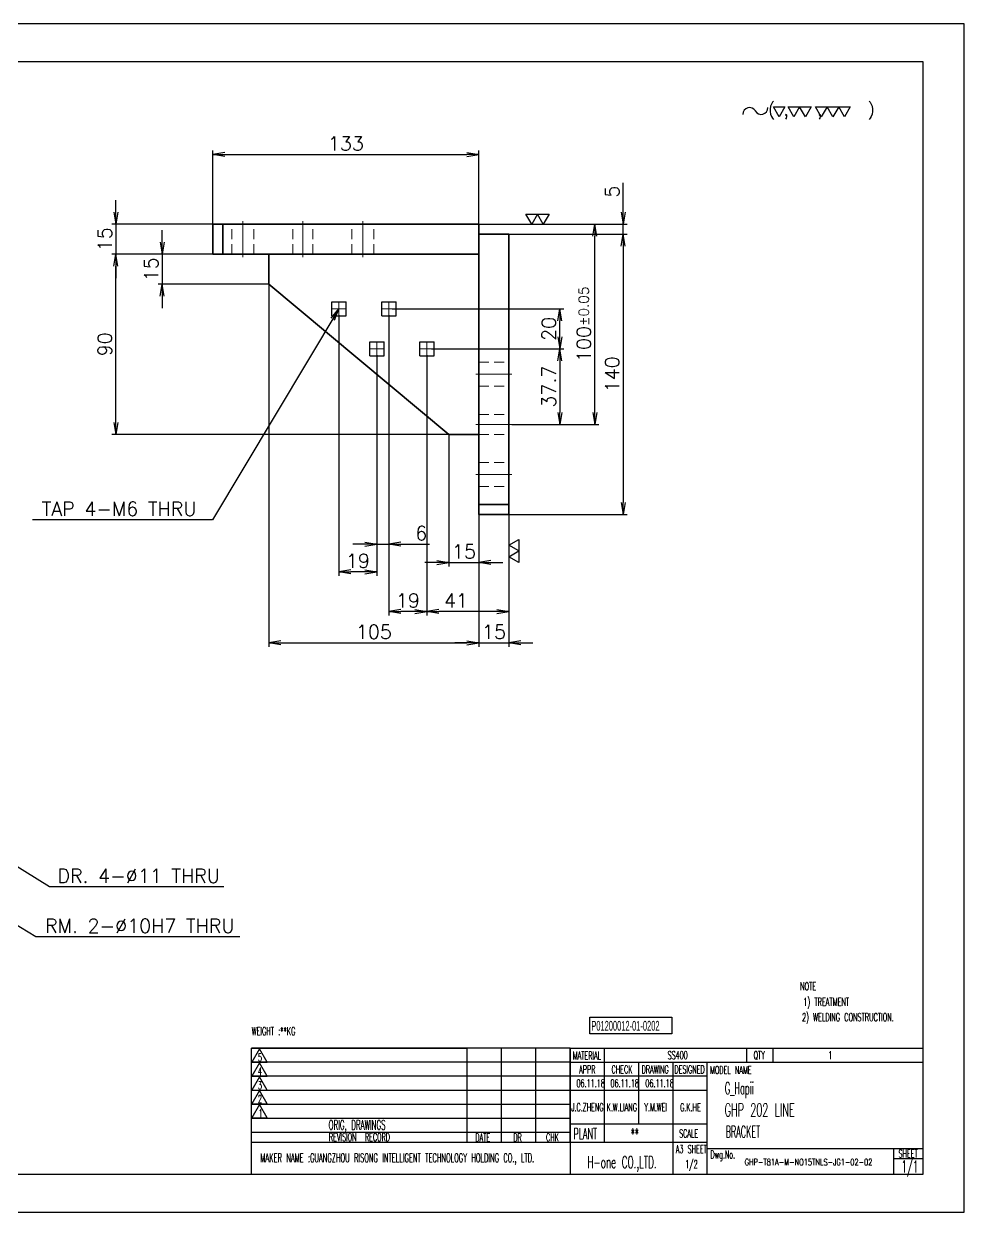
# Model space of a CAD drawing. Header units: millimetres. Extents: x 5606 to 13175, y -3239 to -2051.
# Drawn here: x 7993 to 8463, y -3239 to -2645 of the extents above; entities that cross this region are included whole.
import ezdxf
from ezdxf.enums import TextEntityAlignment as Align

# ---------------------------------------------------------------- set-up
doc = ezdxf.new("R2010")
doc.units = ezdxf.units.MM
doc.linetypes.add('CENTER-HOKUTO', pattern=[23, 20, -1, 1, -1])
doc.linetypes.add('HIDDEN-HOKUTO', pattern=[3.8, 2.5, -1.3])
doc.layers.add('AM_7', color=2, linetype='CENTER-HOKUTO', lineweight=30)
doc.layers.add('AM_HID', color=1, linetype='HIDDEN-HOKUTO', lineweight=25)
doc.layers.add('title_frame', color=7, linetype='Continuous')
doc.layers.add('word_dim', color=253, linetype='Continuous')
doc.styles.add('MX_NOTE_STANDARD', font='txt.shx', dxfattribs={"bigfont": 'bigfont.shx'})
doc.styles.get("Standard").update_dxf_attribs({"font": 'romans.shx', "bigfont": 'bigfont.shx'})
doc.dimstyles.new('RS1-2', dxfattribs={"dimscale": 2, "dimtxt": 3.5, "dimasz": 3, "dimexe": 1, "dimexo": 0, "dimgap": 1, "dimtad": 3, "dimdsep": 46, "dimtxsty": 'Standard', "dimblk1": 'OPEN', "dimblk2": 'OPEN', "dimsah": 1, "dimcen": 0, "dimclrd": 256, "dimclre": 256, "dimclrt": 3, "dimadec": 0, "dimazin": 0, "dimtfac": 1, "dimtmove": 0, "dimatfit": 3, "dimldrblk": 'OPEN', "dimfxl": 0, "dimtolj": 1, "dimtzin": 0, "dimarcsym": 0})

# ---------------------------------------------------------------- blocks, each defined once
blk = doc.blocks.new('A$C404331B6')
at = {"layer": 'title_frame'}
for p, q in [((0, -31.5), (0, 0)), ((0, 0), (53.9, 0)), ((79.62, 0), (0, 0)), ((53.9, -23.5), (53.9, 0)), ((62.48, -23.5), (62.48, 0)), ((62.48, -23.5), (62.48, 0)), ((71.05, -23.5), (71.05, 0)), ((71.05, -23.5), (71.05, 0)), ((79.62, 0), (79.62, -31.5)), ((79.62, 0), (167.83, 0)), ((88.2, -23.5), (88.2, 0)), ((123.73, 0), (123.73, -3.5)), ((130.3, 0), (130.3, -3.5)), ((1.98, -0.12), (0.1, -3.45)), ((3.86, -3.45), (1.98, -0.12)), ((53.9, -3.5), (0, -3.5)), ((79.62, -3.5), (0, -3.5)), ((0.1, -3.45), (3.86, -3.45)), ((1.98, -3.6), (0.1, -6.92)), ((3.86, -6.92), (1.98, -3.6)), ((79.62, -3.5), (167.83, -3.5)), ((96.78, -18.9), (96.78, -3.5)), ((105.35, -31.5), (105.35, -3.5)), ((113.92, -31.5), (113.92, -3.5)), ((53.9, -7), (0, -7)), ((79.62, -7), (0, -7)), ((0.1, -6.92), (3.86, -6.92)), ((1.98, -7.13), (0.1, -10.45)), ((3.86, -10.45), (1.98, -7.13)), ((113.92, -7), (79.62, -7)), ((53.9, -10.5), (0, -10.5)), ((79.62, -10.5), (0, -10.5)), ((0.1, -10.45), (3.86, -10.45)), ((1.98, -10.54), (0.1, -13.87)), ((3.86, -13.87), (1.98, -10.54)), ((113.92, -10.5), (79.62, -10.5)), ((53.9, -14), (0, -14)), ((79.62, -14), (0, -14)), ((0.1, -13.87), (3.86, -13.87)), ((1.98, -14.07), (0.1, -17.4)), ((3.86, -17.4), (1.98, -14.07)), ((53.9, -17.5), (0, -17.5)), ((79.62, -17.5), (0, -17.5)), ((0.1, -17.4), (3.86, -17.4)), ((79.62, -18.9), (113.92, -18.9)), ((53.9, -21), (0, -21)), ((79.62, -21), (0, -21)), ((79.62, -23.5), (0, -23.5)), ((113.92, -23.5), (79.62, -23.5)), ((113.92, -25), (167.83, -25)), ((160.48, -25), (160.48, -31.5)), ((160.48, -27.5), (167.83, -27.5)), ((167.83, -31.5), (0, -31.5))]:
    blk.add_line(p, q, dxfattribs=at)
at = {"layer": 'title_frame', "color": 3, "style": 'MX_NOTE_STANDARD', "width": 0.5341}
for s, height, p in [('5', 1.92, (1.59, -3.22)), ('MATERIAL', 1.973, (80.3, -2.79)), ('QTY', 1.973, (125.5, -2.7)), ('4', 1.92, (1.59, -6.7)), ('APPR', 1.973, (81.89, -6.26)), ('CHECK', 1.973, (89.99, -6.26)), ('DRAWING', 1.973, (97.51, -6.26)), ('DESIGNED', 1.973, (105.7, -6.26)), ('MODEL NAME', 1.973, (114.63, -6.41)), ('3', 1.92, (1.59, -10.23)), ('2', 1.92, (1.59, -13.64)), ('1', 1.92, (1.78, -17.17)), ('ORIG, DRAWINGS', 2.4112, (19.27, -20.34)), ('PLANT', 2.74, (80.46, -22.73)), ('SCALE', 1.973, (106.88, -22.28)), ('REVISION  RECORD', 1.9728, (19.32, -23.18)), ('DATE', 1.973, (55.94, -23.26)), ('DR', 1.973, (65.43, -23.27)), ('CHK', 1.973, (73.61, -23.23)), ('MAKER NAME :GUANGZHOU RISONG INTELLIGENT TECHNOLOGY HOLDING CO., LTD.', 2.16, (2.22, -28.43)), ('Dwg.No.', 1.973, (114.71, -27.52)), ('SHEET', 1.973, (161.71, -27.29))]:
    blk.add_text(s, height=height, dxfattribs=at).set_placement(p)
blk = doc.blocks.new('_Open')
at = {"color": 0, "lineweight": -2}
for p, q in [((-1, 0.167), (0, 0)), ((-1, -0.167), (0, 0)), ((0, 0), (-1, 0))]:
    blk.add_line(p, q, dxfattribs=at)
blk = doc.blocks.new('*D20')
at = {"layer": 'DEFPOINTS', "color": 0, "ltscale": 2}
for p in [(8235.67, -2750.4), (8235.67, -2890.4), (8292.76, -2890.4)]:
    blk.add_point(p, dxfattribs=at)
at = {"layer": 'word_dim', "lineweight": -2, "ltscale": 2}
for p, q in [((8235.67, -2750.4), (8294.76, -2750.4)), ((8292.76, -2756.4), (8292.76, -2884.4)), ((8235.67, -2890.4), (8294.76, -2890.4))]:
    blk.add_line(p, q, dxfattribs=at)
at = {"layer": 'word_dim', "lineweight": -2, "ltscale": 2, "xscale": 6, "yscale": 6, "zscale": 6}
for p, rotation in [((8292.76, -2750.4), 90), ((8292.76, -2890.4), 270)]:
    blk.add_blockref('_Open', p, dxfattribs=dict(at, rotation=rotation))
at = {"layer": 'word_dim', "color": 3, "ltscale": 2, "insert": (8287.26, -2820.4), "char_height": 7, "attachment_point": 5, "rotation": 90}
blk.add_mtext('\\A1;140', dxfattribs=at)
blk = doc.blocks.new('*D22')
at = {"layer": 'DEFPOINTS', "color": 0, "ltscale": 2}
for p in [(8220.67, -2890.4), (8235.67, -2890.4), (8235.67, -2954.64)]:
    blk.add_point(p, dxfattribs=at)
at = {"layer": 'word_dim', "lineweight": -2, "ltscale": 2}
for p, q in [((8220.67, -2890.4), (8220.67, -2956.64)), ((8235.67, -2890.4), (8235.67, -2956.64)), ((8214.67, -2954.64), (8208.67, -2954.64)), ((8220.67, -2954.64), (8235.67, -2954.64)), ((8241.67, -2954.64), (8247.67, -2954.64))]:
    blk.add_line(p, q, dxfattribs=at)
at = {"layer": 'word_dim', "lineweight": -2, "ltscale": 2, "xscale": 6, "yscale": 6, "zscale": 6}
blk.add_blockref('_Open', (8220.67, -2954.64), dxfattribs=at)
at = {"layer": 'word_dim', "lineweight": -2, "ltscale": 2, "xscale": 6, "yscale": 6, "zscale": 6, "rotation": 180}
blk.add_blockref('_Open', (8235.67, -2954.64), dxfattribs=at)
at = {"layer": 'word_dim', "color": 3, "ltscale": 2, "insert": (8228.17, -2949.14), "char_height": 7, "attachment_point": 5}
blk.add_mtext('\\A1;15', dxfattribs=at)
blk = doc.blocks.new('*D33')
at = {"layer": 'DEFPOINTS', "color": 0, "linetype": 'Continuous', "ltscale": 2}
for p in [(8220.67, -2710.57), (8087.67, -2749.2), (8220.67, -2745.4)]:
    blk.add_point(p, dxfattribs=at)
at = {"layer": 'word_dim', "linetype": 'Continuous', "lineweight": -2, "ltscale": 2}
for p, q in [((8087.67, -2749.2), (8087.67, -2708.57)), ((8220.67, -2745.4), (8220.67, -2708.57)), ((8093.67, -2710.57), (8214.67, -2710.57))]:
    blk.add_line(p, q, dxfattribs=at)
at = {"layer": 'word_dim', "linetype": 'Continuous', "lineweight": -2, "ltscale": 2, "xscale": 6, "yscale": 6, "zscale": 6, "rotation": 180}
blk.add_blockref('_Open', (8087.67, -2710.57), dxfattribs=at)
at = {"layer": 'word_dim', "linetype": 'Continuous', "lineweight": -2, "ltscale": 2, "xscale": 6, "yscale": 6, "zscale": 6}
blk.add_blockref('_Open', (8220.67, -2710.57), dxfattribs=at)
at = {"layer": 'word_dim', "color": 3, "linetype": 'Continuous', "ltscale": 2, "insert": (8154.17, -2705.07), "char_height": 7, "attachment_point": 5}
blk.add_mtext('\\A1;133', dxfattribs=at)
blk = doc.blocks.new('*D34')
at = {"layer": 'DEFPOINTS', "color": 0, "linetype": 'Continuous', "ltscale": 2}
for p in [(8087.67, -2745.4), (8039.09, -2760.4), (8087.67, -2760.4)]:
    blk.add_point(p, dxfattribs=at)
at = {"layer": 'word_dim', "linetype": 'Continuous', "lineweight": -2, "ltscale": 2}
for p, q in [((8039.09, -2739.4), (8039.09, -2733.4)), ((8087.67, -2745.4), (8037.09, -2745.4)), ((8039.09, -2745.4), (8039.09, -2760.4)), ((8087.67, -2760.4), (8037.09, -2760.4)), ((8039.09, -2766.4), (8039.09, -2772.4))]:
    blk.add_line(p, q, dxfattribs=at)
at = {"layer": 'word_dim', "linetype": 'Continuous', "lineweight": -2, "ltscale": 2, "xscale": 6, "yscale": 6, "zscale": 6}
for p, rotation in [((8039.09, -2745.4), 270), ((8039.09, -2760.4), 90)]:
    blk.add_blockref('_Open', p, dxfattribs=dict(at, rotation=rotation))
at = {"layer": 'word_dim', "color": 3, "linetype": 'Continuous', "ltscale": 2, "insert": (8033.59, -2752.9), "char_height": 7, "attachment_point": 5, "rotation": 90}
blk.add_mtext('\\A1;15', dxfattribs=at)
blk = doc.blocks.new('*D35')
at = {"layer": 'DEFPOINTS', "color": 0, "linetype": 'Continuous', "ltscale": 2}
for p in [(8039.09, -2760.4), (8115.67, -2760.4), (8205.67, -2850.4)]:
    blk.add_point(p, dxfattribs=at)
at = {"layer": 'word_dim', "linetype": 'Continuous', "lineweight": -2, "ltscale": 2}
for p, q in [((8115.67, -2760.4), (8037.09, -2760.4)), ((8039.09, -2844.4), (8039.09, -2766.4)), ((8205.67, -2850.4), (8037.09, -2850.4))]:
    blk.add_line(p, q, dxfattribs=at)
at = {"layer": 'word_dim', "linetype": 'Continuous', "lineweight": -2, "ltscale": 2, "xscale": 6, "yscale": 6, "zscale": 6}
for p, rotation in [((8039.09, -2760.4), 90), ((8039.09, -2850.4), 270)]:
    blk.add_blockref('_Open', p, dxfattribs=dict(at, rotation=rotation))
at = {"layer": 'word_dim', "color": 3, "linetype": 'Continuous', "ltscale": 2, "insert": (8033.59, -2805.4), "char_height": 7, "attachment_point": 5, "rotation": 90}
blk.add_mtext('\\A1;90', dxfattribs=at)
blk = doc.blocks.new('*D36')
at = {"layer": 'DEFPOINTS', "color": 0, "linetype": 'Continuous', "ltscale": 2}
for p in [(8115.67, -2760.4), (8062.22, -2775.4), (8115.67, -2775.4)]:
    blk.add_point(p, dxfattribs=at)
at = {"layer": 'word_dim', "linetype": 'Continuous', "lineweight": -2, "ltscale": 2}
for p, q in [((8062.22, -2754.4), (8062.22, -2748.4)), ((8115.67, -2760.4), (8060.22, -2760.4)), ((8062.22, -2760.4), (8062.22, -2775.4)), ((8115.67, -2775.4), (8060.22, -2775.4)), ((8062.22, -2781.4), (8062.22, -2787.4))]:
    blk.add_line(p, q, dxfattribs=at)
at = {"layer": 'word_dim', "linetype": 'Continuous', "lineweight": -2, "ltscale": 2, "xscale": 6, "yscale": 6, "zscale": 6}
for p, rotation in [((8062.22, -2760.4), 270), ((8062.22, -2775.4), 90)]:
    blk.add_blockref('_Open', p, dxfattribs=dict(at, rotation=rotation))
at = {"layer": 'word_dim', "color": 3, "linetype": 'Continuous', "ltscale": 2, "insert": (8056.72, -2767.9), "char_height": 7, "attachment_point": 5, "rotation": 90}
blk.add_mtext('\\A1;15', dxfattribs=at)
blk = doc.blocks.new('*D37')
at = {"layer": 'DEFPOINTS', "color": 0, "linetype": 'Continuous', "ltscale": 2}
for p in [(8115.67, -2775.4), (8220.67, -2850.4), (8220.67, -2954.64)]:
    blk.add_point(p, dxfattribs=at)
at = {"layer": 'word_dim', "linetype": 'Continuous', "lineweight": -2, "ltscale": 2}
for p, q in [((8115.67, -2775.4), (8115.67, -2956.64)), ((8220.67, -2850.4), (8220.67, -2956.64)), ((8121.67, -2954.64), (8214.67, -2954.64))]:
    blk.add_line(p, q, dxfattribs=at)
at = {"layer": 'word_dim', "linetype": 'Continuous', "lineweight": -2, "ltscale": 2, "xscale": 6, "yscale": 6, "zscale": 6, "rotation": 180}
blk.add_blockref('_Open', (8115.67, -2954.64), dxfattribs=at)
at = {"layer": 'word_dim', "linetype": 'Continuous', "lineweight": -2, "ltscale": 2, "xscale": 6, "yscale": 6, "zscale": 6}
blk.add_blockref('_Open', (8220.67, -2954.64), dxfattribs=at)
at = {"layer": 'word_dim', "color": 3, "linetype": 'Continuous', "ltscale": 2, "insert": (8168.17, -2949.14), "char_height": 7, "attachment_point": 5}
blk.add_mtext('\\A1;105', dxfattribs=at)
blk = doc.blocks.new('*D38')
at = {"layer": 'DEFPOINTS', "color": 0, "linetype": 'Continuous', "ltscale": 2}
for p in [(8205.67, -2850.4), (8220.67, -2850.4), (8220.67, -2914.43)]:
    blk.add_point(p, dxfattribs=at)
at = {"layer": 'word_dim', "linetype": 'Continuous', "lineweight": -2, "ltscale": 2}
for p, q in [((8205.67, -2850.4), (8205.67, -2916.43)), ((8220.67, -2850.4), (8220.67, -2916.43)), ((8199.67, -2914.43), (8193.67, -2914.43)), ((8205.67, -2914.43), (8220.67, -2914.43)), ((8226.67, -2914.43), (8232.67, -2914.43))]:
    blk.add_line(p, q, dxfattribs=at)
at = {"layer": 'word_dim', "linetype": 'Continuous', "lineweight": -2, "ltscale": 2, "xscale": 6, "yscale": 6, "zscale": 6}
blk.add_blockref('_Open', (8205.67, -2914.43), dxfattribs=at)
at = {"layer": 'word_dim', "linetype": 'Continuous', "lineweight": -2, "ltscale": 2, "xscale": 6, "yscale": 6, "zscale": 6, "rotation": 180}
blk.add_blockref('_Open', (8220.67, -2914.43), dxfattribs=at)
at = {"layer": 'word_dim', "color": 3, "linetype": 'Continuous', "ltscale": 2, "insert": (8213.17, -2908.93), "char_height": 7, "attachment_point": 5}
blk.add_mtext('\\A1;15', dxfattribs=at)
blk = doc.blocks.new('*D41')
at = {"layer": 'DEFPOINTS', "color": 0, "linetype": 'Continuous', "ltscale": 2}
for p in [(8220.67, -2745.4), (8292.76, -2745.4), (8235.67, -2750.4)]:
    blk.add_point(p, dxfattribs=at)
at = {"layer": 'word_dim', "linetype": 'Continuous', "lineweight": -2, "ltscale": 2}
for p, q in [((8292.76, -2739.4), (8292.76, -2724.74)), ((8220.67, -2745.4), (8294.76, -2745.4)), ((8292.76, -2750.4), (8292.76, -2745.4)), ((8235.67, -2750.4), (8294.76, -2750.4)), ((8292.76, -2756.4), (8292.76, -2762.4))]:
    blk.add_line(p, q, dxfattribs=at)
at = {"layer": 'word_dim', "linetype": 'Continuous', "lineweight": -2, "ltscale": 2, "xscale": 6, "yscale": 6, "zscale": 6}
for p, rotation in [((8292.76, -2745.4), 270), ((8292.76, -2750.4), 90)]:
    blk.add_blockref('_Open', p, dxfattribs=dict(at, rotation=rotation))
at = {"layer": 'word_dim', "color": 3, "linetype": 'Continuous', "ltscale": 2, "insert": (8287.26, -2729.07), "char_height": 7, "attachment_point": 5, "rotation": 90}
blk.add_mtext('\\A1;5', dxfattribs=at)
blk = doc.blocks.new('*D47')
at = {"layer": 'DEFPOINTS', "color": 0, "linetype": 'Continuous', "ltscale": 2}
for p in [(8220.67, -2745.4), (8278.55, -2745.4), (8237.17, -2845.4)]:
    blk.add_point(p, dxfattribs=at)
at = {"layer": 'word_dim', "linetype": 'Continuous', "lineweight": -2, "ltscale": 2}
for p, q in [((8220.67, -2745.4), (8280.55, -2745.4)), ((8278.55, -2839.4), (8278.55, -2751.4)), ((8237.17, -2845.4), (8280.55, -2845.4))]:
    blk.add_line(p, q, dxfattribs=at)
at = {"layer": 'word_dim', "linetype": 'Continuous', "lineweight": -2, "ltscale": 2, "xscale": 6, "yscale": 6, "zscale": 6}
for p, rotation in [((8278.55, -2745.4), 90), ((8278.55, -2845.4), 270)]:
    blk.add_blockref('_Open', p, dxfattribs=dict(at, rotation=rotation))
at = {"layer": 'word_dim', "color": 3, "linetype": 'Continuous', "ltscale": 2, "insert": (8273.05, -2795.4), "char_height": 7, "attachment_point": 5, "rotation": 90}
blk.add_mtext('\\A1;100{\\H0.715x;%%p0.05}', dxfattribs=at)
blk = doc.blocks.new('*D55')
at = {"layer": 'DEFPOINTS', "color": 0, "linetype": 'Continuous', "ltscale": 2}
for p in [(7935.67, -3062.95), (7944.21, -3068.15)]:
    blk.add_point(p, dxfattribs=at)
at = {"layer": 'word_dim', "linetype": 'Continuous', "lineweight": -2, "ltscale": 2}
for p, q in [((7999.08, -3101.58), (7949.33, -3071.27)), ((8101.15, -3101.58), (7999.08, -3101.58))]:
    blk.add_line(p, q, dxfattribs=at)
at = {"layer": 'word_dim', "linetype": 'Continuous', "lineweight": -2, "ltscale": 2, "xscale": 6, "yscale": 6, "zscale": 6, "rotation": 148.6521907877518}
blk.add_blockref('_Open', (7944.21, -3068.15), dxfattribs=at)
at = {"layer": 'word_dim', "color": 3, "linetype": 'Continuous', "ltscale": 2, "insert": (8051.11, -3096.08), "char_height": 7, "attachment_point": 5}
blk.add_mtext('\\A1;RM. 2-∅10H7 THRU', dxfattribs=at)
blk = doc.blocks.new('*D56')
at = {"layer": 'DEFPOINTS', "color": 0, "linetype": 'Continuous', "ltscale": 2}
for p in [(7935.26, -3032.65), (7944.61, -3038.45)]:
    blk.add_point(p, dxfattribs=at)
at = {"layer": 'word_dim', "linetype": 'Continuous', "lineweight": -2, "ltscale": 2}
for p, q in [((8006.01, -3076.55), (7949.71, -3041.61)), ((8093.08, -3076.55), (8006.01, -3076.55))]:
    blk.add_line(p, q, dxfattribs=at)
at = {"layer": 'word_dim', "linetype": 'Continuous', "lineweight": -2, "ltscale": 2, "xscale": 6, "yscale": 6, "zscale": 6, "rotation": 148.1800494989069}
blk.add_blockref('_Open', (7944.61, -3038.45), dxfattribs=at)
at = {"layer": 'word_dim', "color": 3, "linetype": 'Continuous', "ltscale": 2, "insert": (8050.55, -3071.05), "char_height": 7, "attachment_point": 5}
blk.add_mtext('\\A1;DR. 4-∅11 THRU', dxfattribs=at)
blk = doc.blocks.new('MARK_M6BOLT')
at = {"color": 3, "linetype": 'Continuous'}
for p, q in [((-1.77, 1.77), (1.77, 1.77)), ((-1.77, -1.77), (-1.77, 1.77)), ((1.77, -1.77), (1.77, 1.77)), ((-1.77, -1.77), (1.77, -1.77))]:
    blk.add_line(p, q, dxfattribs=at)
blk = doc.blocks.new('*D58')
at = {"layer": 'DEFPOINTS', "color": 0, "linetype": 'Continuous', "ltscale": 2}
for p in [(8194.67, -2810.88), (8235.67, -2890.4), (8194.67, -2938.97)]:
    blk.add_point(p, dxfattribs=at)
at = {"layer": 'word_dim', "linetype": 'Continuous', "lineweight": -2, "ltscale": 2}
for p, q in [((8194.67, -2810.88), (8194.67, -2940.97)), ((8235.67, -2890.4), (8235.67, -2940.97)), ((8229.67, -2938.97), (8200.67, -2938.97))]:
    blk.add_line(p, q, dxfattribs=at)
at = {"layer": 'word_dim', "linetype": 'Continuous', "lineweight": -2, "ltscale": 2, "xscale": 6, "yscale": 6, "zscale": 6, "rotation": 180}
blk.add_blockref('_Open', (8194.67, -2938.97), dxfattribs=at)
at = {"layer": 'word_dim', "linetype": 'Continuous', "lineweight": -2, "ltscale": 2, "xscale": 6, "yscale": 6, "zscale": 6}
blk.add_blockref('_Open', (8235.67, -2938.97), dxfattribs=at)
at = {"layer": 'word_dim', "color": 3, "linetype": 'Continuous', "ltscale": 2, "insert": (8209.17, -2933.47), "char_height": 7, "attachment_point": 5}
blk.add_mtext('\\A1;41', dxfattribs=at)
blk = doc.blocks.new('*D59')
at = {"layer": 'DEFPOINTS', "color": 0, "linetype": 'Continuous', "ltscale": 2}
for p in [(8175.67, -2790.9), (8194.67, -2810.88), (8175.67, -2938.97)]:
    blk.add_point(p, dxfattribs=at)
at = {"layer": 'word_dim', "linetype": 'Continuous', "lineweight": -2, "ltscale": 2}
for p, q in [((8175.67, -2790.9), (8175.67, -2940.97)), ((8194.67, -2810.88), (8194.67, -2940.97)), ((8188.67, -2938.97), (8181.67, -2938.97))]:
    blk.add_line(p, q, dxfattribs=at)
at = {"layer": 'word_dim', "linetype": 'Continuous', "lineweight": -2, "ltscale": 2, "xscale": 6, "yscale": 6, "zscale": 6, "rotation": 180}
blk.add_blockref('_Open', (8175.67, -2938.97), dxfattribs=at)
at = {"layer": 'word_dim', "linetype": 'Continuous', "lineweight": -2, "ltscale": 2, "xscale": 6, "yscale": 6, "zscale": 6}
blk.add_blockref('_Open', (8194.67, -2938.97), dxfattribs=at)
at = {"layer": 'word_dim', "color": 3, "linetype": 'Continuous', "ltscale": 2, "insert": (8185.17, -2933.47), "char_height": 7, "attachment_point": 5}
blk.add_mtext('\\A1;19', dxfattribs=at)
blk = doc.blocks.new('*D60')
at = {"layer": 'DEFPOINTS', "color": 0, "linetype": 'Continuous', "ltscale": 2}
for p in [(8197.87, -2807.68), (8237.17, -2845.4), (8261.15, -2845.4)]:
    blk.add_point(p, dxfattribs=at)
at = {"layer": 'word_dim', "linetype": 'Continuous', "lineweight": -2, "ltscale": 2}
for p, q in [((8197.87, -2807.68), (8263.15, -2807.68)), ((8261.15, -2813.68), (8261.15, -2839.4)), ((8237.17, -2845.4), (8263.15, -2845.4))]:
    blk.add_line(p, q, dxfattribs=at)
at = {"layer": 'word_dim', "linetype": 'Continuous', "lineweight": -2, "ltscale": 2, "xscale": 6, "yscale": 6, "zscale": 6}
for p, rotation in [((8261.15, -2807.68), 90), ((8261.15, -2845.4), 270)]:
    blk.add_blockref('_Open', p, dxfattribs=dict(at, rotation=rotation))
at = {"layer": 'word_dim', "color": 3, "linetype": 'Continuous', "ltscale": 2, "insert": (8255.65, -2826.54), "char_height": 7, "attachment_point": 5, "rotation": 90}
blk.add_mtext('\\A1;37.7', dxfattribs=at)
blk = doc.blocks.new('shiage0')
at = {"layer": 'word_dim', "color": 3, "linetype": 'Continuous'}
for centre, start, end in [((1.69, 0), 30, 180), ((4.61, 1.69), 210, 0)]:
    blk.add_arc(centre, 1.69, start, end, dxfattribs=at)
blk = doc.blocks.new('10')
at = {"layer": 'title_frame', "color": 3, "linetype": 'Continuous'}
for points in [[(9.63, 2.65), (8.18, 5.15), (11.07, 5.15)], [(13.31, 2.65), (11.86, 5.15), (17.64, 5.15), (16.2, 2.65), (14.75, 5.15)], [(20.17, 2.65), (18.73, 5.15), (27.4, 5.15), (25.95, 2.65), (24.51, 5.15), (23.06, 2.65), (21.62, 5.15)]]:
    blk.add_lwpolyline(points, close=True, dxfattribs=at)
blk.add_blockref('shiage0', (0.52, 3.24), dxfattribs=at)
blk.add_text('( ,   ,     )', height=3, dxfattribs=at).set_placement((6.84, 2.97))
blk = doc.blocks.new('*D93')
at = {"layer": 'DEFPOINTS', "color": 0, "linetype": 'Continuous', "ltscale": 2}
for p in [(8175.67, -2790.9), (8169.67, -2810.88), (8169.67, -2905.32)]:
    blk.add_point(p, dxfattribs=at)
at = {"layer": 'word_dim', "linetype": 'Continuous', "lineweight": -2, "ltscale": 2}
for p, q in [((8175.67, -2790.9), (8175.67, -2907.32)), ((8169.67, -2810.88), (8169.67, -2907.32)), ((8163.67, -2905.32), (8157.67, -2905.32)), ((8169.67, -2905.32), (8175.67, -2905.32)), ((8181.67, -2905.32), (8196.01, -2905.32))]:
    blk.add_line(p, q, dxfattribs=at)
at = {"layer": 'word_dim', "linetype": 'Continuous', "lineweight": -2, "ltscale": 2, "xscale": 6, "yscale": 6, "zscale": 6}
blk.add_blockref('_Open', (8169.67, -2905.32), dxfattribs=at)
at = {"layer": 'word_dim', "linetype": 'Continuous', "lineweight": -2, "ltscale": 2, "xscale": 6, "yscale": 6, "zscale": 6, "rotation": 180}
blk.add_blockref('_Open', (8175.67, -2905.32), dxfattribs=at)
at = {"layer": 'word_dim', "color": 3, "linetype": 'Continuous', "ltscale": 2, "insert": (8191.84, -2899.82), "char_height": 7, "attachment_point": 5}
blk.add_mtext('\\A1;6', dxfattribs=at)
blk = doc.blocks.new('*D94')
at = {"layer": 'DEFPOINTS', "color": 0, "linetype": 'Continuous', "ltscale": 2}
for p in [(8150.67, -2790.9), (8169.67, -2810.88), (8150.67, -2919.11)]:
    blk.add_point(p, dxfattribs=at)
at = {"layer": 'word_dim', "linetype": 'Continuous', "lineweight": -2, "ltscale": 2}
for p, q in [((8150.67, -2790.9), (8150.67, -2921.11)), ((8169.67, -2810.88), (8169.67, -2921.11)), ((8163.67, -2919.11), (8156.67, -2919.11))]:
    blk.add_line(p, q, dxfattribs=at)
at = {"layer": 'word_dim', "linetype": 'Continuous', "lineweight": -2, "ltscale": 2, "xscale": 6, "yscale": 6, "zscale": 6, "rotation": 180}
blk.add_blockref('_Open', (8150.67, -2919.11), dxfattribs=at)
at = {"layer": 'word_dim', "linetype": 'Continuous', "lineweight": -2, "ltscale": 2, "xscale": 6, "yscale": 6, "zscale": 6}
blk.add_blockref('_Open', (8169.67, -2919.11), dxfattribs=at)
at = {"layer": 'word_dim', "color": 3, "linetype": 'Continuous', "ltscale": 2, "insert": (8160.17, -2913.61), "char_height": 7, "attachment_point": 5}
blk.add_mtext('\\A1;19', dxfattribs=at)
blk = doc.blocks.new('*D95')
at = {"layer": 'DEFPOINTS', "color": 0, "linetype": 'Continuous', "ltscale": 2}
for p in [(8177.23, -2787.7), (8261.15, -2787.7), (8196.93, -2807.68)]:
    blk.add_point(p, dxfattribs=at)
at = {"layer": 'word_dim', "linetype": 'Continuous', "lineweight": -2, "ltscale": 2}
for p, q in [((8177.23, -2787.7), (8263.15, -2787.7)), ((8261.15, -2801.68), (8261.15, -2793.7)), ((8196.93, -2807.68), (8263.15, -2807.68))]:
    blk.add_line(p, q, dxfattribs=at)
at = {"layer": 'word_dim', "linetype": 'Continuous', "lineweight": -2, "ltscale": 2, "xscale": 6, "yscale": 6, "zscale": 6}
for p, rotation in [((8261.15, -2787.7), 90), ((8261.15, -2807.68), 270)]:
    blk.add_blockref('_Open', p, dxfattribs=dict(at, rotation=rotation))
at = {"layer": 'word_dim', "color": 3, "linetype": 'Continuous', "ltscale": 2, "insert": (8255.65, -2797.69), "char_height": 7, "attachment_point": 5, "rotation": 90}
blk.add_mtext('\\A1;20', dxfattribs=at)

msp = doc.modelspace()

# ---------------------------------------------------------------- linework, layer by layer
at = {"color": 7, "lineweight": 35, "ltscale": 0.125}
for p, q in [((8087.673, -2745.404), (8092.673, -2745.404)), ((8092.673, -2760.404), (8087.673, -2760.404)), ((8220.673, -2890.404), (8220.673, -2885.404)), ((8235.673, -2890.404), (8235.673, -2885.404))]:
    msp.add_line(p, q, dxfattribs=at)
at = {"color": 7, "lineweight": 35, "ltscale": 0.375}
for p, q in [((8087.673, -2760.404), (8087.673, -2745.404)), ((8092.673, -2760.404), (8092.673, -2745.404)), ((8220.673, -2745.404), (8220.673, -2760.404)), ((8220.673, -2750.404), (8235.673, -2750.404)), ((8115.673, -2760.404), (8115.673, -2775.404)), ((8220.673, -2850.404), (8205.673, -2850.404)), ((8235.673, -2885.404), (8220.673, -2885.404)), ((8220.673, -2890.404), (8235.673, -2890.404))]:
    msp.add_line(p, q, dxfattribs=at)
at = {"color": 7, "lineweight": 35}
for p, q in [((8220.673, -2745.404), (8092.673, -2745.404)), ((8220.673, -2750.404), (8220.673, -2885.404)), ((8235.673, -2750.404), (8235.673, -2885.404)), ((8220.673, -2760.404), (8092.673, -2760.404)), ((8220.673, -2760.404), (8115.673, -2760.404)), ((8220.673, -2760.404), (8220.673, -2850.404)), ((8115.673, -2775.404), (8205.673, -2850.404))]:
    msp.add_line(p, q, dxfattribs=at)
at = {"layer": 'AM_7', "color": 2, "lineweight": 13}
for p, q in [((8102.673, -2761.904), (8102.673, -2743.904)), ((8132.673, -2761.904), (8132.673, -2743.904)), ((8162.673, -2761.904), (8162.673, -2743.904)), ((8150.673, -2784.508), (8150.673, -2790.9)), ((8175.673, -2784.508), (8175.673, -2790.9)), ((8153.869, -2787.704), (8147.477, -2787.704)), ((8178.869, -2787.704), (8172.477, -2787.704)), ((8172.869, -2807.682), (8166.477, -2807.682)), ((8169.673, -2804.486), (8169.673, -2810.878)), ((8197.869, -2807.682), (8191.477, -2807.682)), ((8194.673, -2804.486), (8194.673, -2810.878)), ((8219.173, -2820.404), (8237.173, -2820.404)), ((8219.173, -2845.404), (8237.173, -2845.404)), ((8219.173, -2870.404), (8237.173, -2870.404))]:
    msp.add_line(p, q, dxfattribs=at)
at = {"layer": 'AM_HID', "color": 1, "lineweight": 13, "ltscale": 2}
for p, q in [((8092.673, -2745.404), (8092.673, -2760.404)), ((8097.173, -2760.404), (8097.173, -2745.404)), ((8097.173, -2760.404), (8097.173, -2745.404)), ((8108.173, -2760.404), (8108.173, -2745.404)), ((8108.173, -2760.404), (8108.173, -2745.404)), ((8127.673, -2760.404), (8127.673, -2745.404)), ((8127.673, -2760.404), (8127.673, -2745.404)), ((8137.673, -2760.404), (8137.673, -2745.404)), ((8137.673, -2760.404), (8137.673, -2745.404)), ((8157.173, -2760.404), (8157.173, -2745.404)), ((8157.173, -2760.404), (8157.173, -2745.404)), ((8168.173, -2760.404), (8168.173, -2745.404)), ((8168.173, -2760.404), (8168.173, -2745.404)), ((8220.673, -2814.404), (8235.673, -2814.404)), ((8220.673, -2814.404), (8235.673, -2814.404)), ((8220.673, -2826.404), (8235.673, -2826.404)), ((8220.673, -2826.404), (8235.673, -2826.404)), ((8220.673, -2840.404), (8235.673, -2840.404)), ((8220.673, -2840.404), (8235.673, -2840.404)), ((8220.673, -2850.404), (8235.673, -2850.404)), ((8220.673, -2850.404), (8235.673, -2850.404)), ((8220.673, -2864.404), (8235.673, -2864.404)), ((8220.673, -2864.404), (8235.673, -2864.404)), ((8220.673, -2876.404), (8235.673, -2876.404)), ((8220.673, -2876.404), (8235.673, -2876.404)), ((8220.673, -2885.404), (8235.673, -2885.404))]:
    msp.add_line(p, q, dxfattribs=at)
at = {"layer": 'title_frame'}
for p, q in [((8276.037, -3141.646), (8317.093, -3141.646)), ((8276.037, -3150.047), (8276.037, -3141.646)), ((8317.093, -3141.646), (8317.093, -3150.047)), ((8317.093, -3150.047), (8276.037, -3150.047)), ((8266.243, -3157.268), (8266.243, -3164.268)), ((8266.243, -3204.268), (8266.243, -3157.268)), ((8266.243, -3157.268), (8266.243, -3220.268)), ((8442.643, -3220.268), (8334.843, -3220.268)), ((8442.643, -3220.268), (8334.843, -3220.268))]:
    msp.add_line(p, q, dxfattribs=at)
at = {"layer": 'title_frame', "color": 4}
msp.add_lwpolyline([(8463.293, -2645.193), (7623.293, -2645.193), (7623.293, -3239.193), (8463.293, -3239.193)], close=True, dxfattribs=at)
at = {"layer": 'title_frame'}
msp.add_lwpolyline([(7643.943, -2664.118), (8442.643, -2664.118), (8442.643, -3220.268), (7643.943, -3220.268)], close=True, dxfattribs=at)
at = {"layer": 'word_dim', "color": 3, "linetype": 'Continuous', "ltscale": 2}
msp.add_lwpolyline([(8247.052, -2745.404), (8244.162, -2740.398), (8255.722, -2740.398), (8252.832, -2745.404), (8249.942, -2740.398)], close=True, dxfattribs=at)
at = {"layer": 'word_dim', "color": 3, "ltscale": 2}
msp.add_lwpolyline([(8235.673, -2905.806), (8240.679, -2902.916), (8240.679, -2914.476), (8235.673, -2911.586), (8240.679, -2908.696)], close=True, dxfattribs=at)

# ---------------------------------------------------------------- block references
at = {"layer": 'word_dim', "linetype": 'Continuous', "ltscale": 2, "xscale": 2, "yscale": 2, "zscale": 2}
for name, p in [('10', (8351.507, -2696.951)), ('MARK_M6BOLT', (8150.673, -2787.704)), ('MARK_M6BOLT', (8175.673, -2787.704)), ('MARK_M6BOLT', (8169.673, -2807.682)), ('MARK_M6BOLT', (8194.673, -2807.682))]:
    msp.add_blockref(name, p, dxfattribs=at)
at = {"layer": 'word_dim', "ltscale": 2, "xscale": 2, "yscale": 2, "zscale": 2}
msp.add_blockref('A$C404331B6', (8106.993, -3157.268), dxfattribs=at)

# ---------------------------------------------------------------- texts
at = {"linetype": 'Continuous', "insert": (8343.598, -3178.228), "char_height": 6, "width": 101.8, "attachment_point": 4}
msp.add_mtext('{\\W0.5;\\C3;G_Hapii }', dxfattribs=at)
at = {"color": 3, "linetype": 'Continuous', "insert": (8353.508, -3212.543), "char_height": 3.2, "width": 74.26275, "attachment_point": 1}
msp.add_mtext('{\\W0.65;GHP-T81A-M-NO15TNLS-JG1-02-02}', dxfattribs=at)
at = {"layer": 'title_frame', "color": 3, "style": 'MX_NOTE_STANDARD'}
for s, height, width, p in [('NOTE', 4, 0.5341, (8381.251, -3128.269)), ('1) TREATMENT', 4, 0.5341, (8382.807, -3136.062)), ('2) WELDING CONSTRUCTION.', 4, 0.5341, (8382.203, -3143.702)), ('WEIGHT :**KG ', 3.92, 0.545, (8107.042, -3150.636)), ('SS400', 3.9456, 0.5341, (8314.99, -3162.671)), ('1', 3.946, 0.5341, (8395.245, -3162.671)), ('06.11.18', 3.8, 0.5341, (8269.417, -3176.62)), ('06.11.18', 3.8, 0.5341, (8286.44, -3176.62)), ('06.11.18', 3.8, 0.5341, (8303.876, -3176.62)), ('GHP 202 LINE', 6.6, 0.5341, (8343.521, -3191.366)), ('**', 5.48, 0.5341, (8296.629, -3202.729)), ('BRACKET', 5.88, 0.5, (8344.017, -3201.894)), ('A3 SHEET', 3.9456, 0.5341, (8319.103, -3209.621)), ('H-one CO.,LTD.', 6, 0.5341, (8274.955, -3217.169)), ('1/2', 3.9456, 0.5341, (8323.806, -3217.13)), ('1/1', 6, 0.5341, (8431.857, -3219.316))]:
    msp.add_text(s, height=height, dxfattribs=dict(at, width=width)).set_placement(p)
at = {"layer": 'title_frame', "color": 3, "style": 'MX_NOTE_STANDARD', "width": 0.5341}
for s, p in [('J.C.ZHENG', (8274.907, -3189.855)), ('K.W.LIANG', (8292.097, -3189.898)), ('Y.M.WEI', (8309.056, -3189.891)), ('G.K.HE', (8326.397, -3189.898))]:
    msp.add_text(s, height=3.9456, dxfattribs=at).set_placement(p, align=Align.BOTTOM_CENTER)
at = {"layer": 'title_frame', "color": 3, "insert": (8276.864, -3143.559), "char_height": 4.9, "width": 8.2214, "attachment_point": 1, "style": 'MX_NOTE_STANDARD'}
msp.add_mtext('{\\f3 of 9 Barcode|b0|i0|c0|p82;\\W0.5;P01200012-01-0202}', dxfattribs=at)
at = {"layer": 'word_dim', "color": 3, "linetype": 'Continuous', "ltscale": 2, "insert": (8079.469, -2891.188), "char_height": 7, "attachment_point": 9}
msp.add_mtext('TAP 4-M6 THRU', dxfattribs=at)

# ---------------------------------------------------------------- dimensions: what is measured, and where the dimension line sits
at = {"layer": 'word_dim', "linetype": 'Continuous', "ltscale": 2}
for base, p1, p2, picture, middle in [((8220.673, -2710.567), (8087.673, -2749.202), (8220.673, -2745.404), '*D33', (8154.173, -2710.567)), ((8169.673, -2905.323), (8175.673, -2790.9), (8169.673, -2810.878), '*D93', (8191.84, -2905.323)), ((8194.673, -2938.967), (8235.673, -2890.404), (8194.673, -2810.878), '*D58', (8209.171, -2938.967))]:
    dim = msp.add_linear_dim(base=base, p1=p1, p2=p2, dimstyle='RS1-2', dxfattribs=at)
    dim.commit()
    dim.dimension.update_dxf_attribs({"geometry": picture, "text_midpoint": middle, "dimtype": 160})
for base, p1, p2, picture, middle in [((8292.755, -2745.404), (8235.673, -2750.404), (8220.673, -2745.404), '*D41', (8287.255, -2729.071)), ((8039.095, -2760.404), (8087.673, -2745.404), (8087.673, -2760.404), '*D34', (8033.595, -2752.904)), ((8062.221, -2775.404), (8115.673, -2760.404), (8115.673, -2775.404), '*D36', (8056.721, -2767.904)), ((8039.095, -2760.404), (8205.673, -2850.404), (8115.673, -2760.404), '*D35', (8033.595, -2805.404))]:
    dim = msp.add_linear_dim(base=base, p1=p1, p2=p2, angle=90, dimstyle='RS1-2', dxfattribs=at)
    dim.commit()
    dim.dimension.update_dxf_attribs({"geometry": picture, "text_midpoint": middle})
dim = msp.add_linear_dim(base=(8278.553, -2745.404), p1=(8237.173, -2845.404), p2=(8220.673, -2745.404), angle=90, text='<>{\\H0.715x;%%p0.05}', dimstyle='RS1-2', dxfattribs=at)
dim.commit()
dim.dimension.update_dxf_attribs({"geometry": '*D47', "text_midpoint": (8273.053, -2795.404)})
at = {"layer": 'word_dim', "ltscale": 2}
dim = msp.add_linear_dim(base=(8292.755, -2890.404), p1=(8235.673, -2750.404), p2=(8235.673, -2890.404), angle=90, dimstyle='RS1-2', dxfattribs=at)
dim.commit()
dim.dimension.update_dxf_attribs({"geometry": '*D20', "text_midpoint": (8287.255, -2820.404)})
at = {"layer": 'word_dim', "linetype": 'Continuous', "ltscale": 2}
for base, p1, p2, picture, middle in [((8220.673, -2954.64), (8115.673, -2775.404), (8220.673, -2850.404), '*D37', (8168.173, -2949.14)), ((8150.673, -2919.115), (8169.673, -2810.878), (8150.673, -2790.9), '*D94', (8160.173, -2913.615)), ((8175.673, -2938.967), (8194.673, -2810.878), (8175.673, -2790.9), '*D59', (8185.173, -2933.467)), ((8220.673, -2914.429), (8205.673, -2850.404), (8220.673, -2850.404), '*D38', (8213.173, -2908.929))]:
    dim = msp.add_linear_dim(base=base, p1=p1, p2=p2, dimstyle='RS1-2', dxfattribs=at)
    dim.commit()
    dim.dimension.update_dxf_attribs({"geometry": picture, "text_midpoint": middle})
for base, p1, p2, picture, middle in [((8261.151, -2787.704), (8196.926, -2807.682), (8177.235, -2787.704), '*D95', (8255.651, -2797.693)), ((8261.151, -2845.404), (8197.869, -2807.682), (8237.173, -2845.404), '*D60', (8255.651, -2826.543))]:
    dim = msp.add_linear_dim(base=base, p1=p1, p2=p2, angle=90, dimstyle='RS1-2', override={"dimdec": 1}, dxfattribs=at)
    dim.commit()
    dim.dimension.update_dxf_attribs({"geometry": picture, "text_midpoint": middle})
at = {"layer": 'word_dim', "ltscale": 2}
dim = msp.add_linear_dim(base=(8235.673, -2954.64), p1=(8220.673, -2890.404), p2=(8235.673, -2890.404), dimstyle='RS1-2', dxfattribs=at)
dim.commit()
dim.dimension.update_dxf_attribs({"geometry": '*D22', "text_midpoint": (8228.173, -2949.14)})
at = {"layer": 'word_dim', "linetype": 'Continuous', "ltscale": 2}
for p1, p2, text, picture, middle in [((7935.262, -3032.651), (7944.609, -3038.451), 'DR. 4-<> THRU', '*D56', (8050.547, -3076.553)), ((7935.666, -3062.95), (7944.206, -3068.152), 'RM. 2-<>H7 THRU', '*D55', (8051.114, -3101.579))]:
    dim = msp.add_diameter_dim_2p(p1=p1, p2=p2, text=text, dimstyle='RS1-2', override={"dimtoh": 1, "dimtofl": 0}, dxfattribs=at)
    dim.commit()
    dim.dimension.update_dxf_attribs({"geometry": picture, "text_midpoint": middle, "dimtype": 163})

# ---------------------------------------------------------------- leaders
at = {"layer": 'word_dim', "linetype": 'Continuous', "ltscale": 2, "annotation_type": 0, "has_hookline": 1, "hookline_direction": 1, "text_width": 82.067}
msp.add_leader([(8150.673, -2787.704), (8087.469, -2893.188), (8081.469, -2893.188)], dimstyle='RS1-2', dxfattribs=at)

doc.saveas('drawing.dxf')
